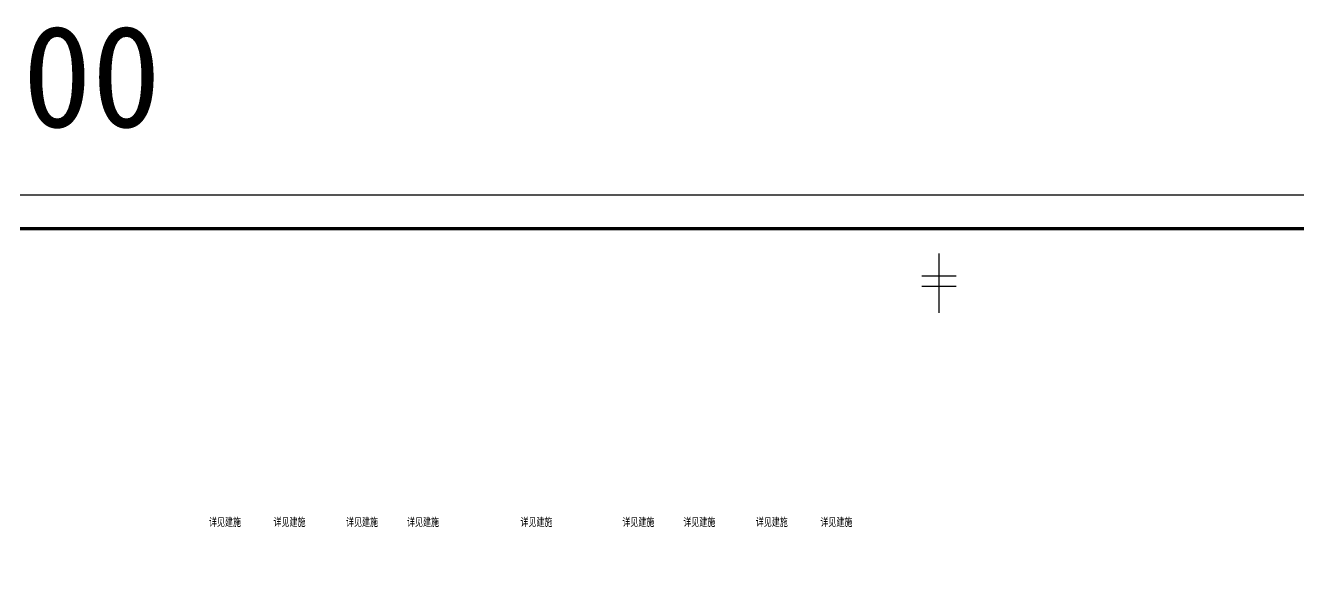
# Model space of a CAD drawing. Extents: x 27938 to 983267, y -209821 to 1628073.
# Drawn here: x 679841 to 717435, y 73270 to 89190 of the extents above; entities that cross this region are included whole.
import ezdxf

# ---------------------------------------------------------------- set-up
doc = ezdxf.new("R2010")
doc.units = 0
doc.header["$LTSCALE"] = 1000
doc.header["$MEASUREMENT"] = 0
doc.layers.add('PUB_TEXT', color=4, linetype='Continuous')
doc.layers.add('图框', color=140, linetype='Continuous')
doc.layers.add('yichutu', color=7, linetype='Continuous', true_color=0xffffff, plot=False)
doc.styles.add('_TCH_AXIS', font='COMPLEX', dxfattribs={"bigfont": 'GBCBIG'})
doc.styles.add('_TCH_LABEL', font='')
doc.styles.get('_TCH_LABEL').set_extended_font_data('SimHei')

# ---------------------------------------------------------------- blocks, each defined once
blk = doc.blocks.new('TK')
at = {"layer": '图框'}
blk.add_lwpolyline([(465375, 548714), (549475, 548714), (549475, 489314), (465375, 489314)], close=True, dxfattribs=at)
blk.add_lwpolyline([(465375, 548714), (549475, 548714), (549475, 489314), (465375, 489314)], close=True, dxfattribs=at)
at = {"layer": '图框', "const_width": 100}
blk.add_lwpolyline([(548475, 490314), (548475, 547714), (467875, 547714), (467875, 490314)], close=True, dxfattribs=at)
blk = doc.blocks.new('yct-841-594-84100-59399.9999999999-100-1000.0')
at = {"layer": 'yichutu', "color": 7, "true_color": 0xffffff}
blk.add_lwpolyline([(0, 0), (0, 59400), (84100, 59400), (84100, 0)], close=True, dxfattribs=at)
at = {"layer": 'yichutu', "color": 7, "true_color": 0xffffff, "style": '_TCH_LABEL'}
blk.add_text('A1 1:100', height=3000, dxfattribs=at).set_placement((0, 61400))

msp = doc.modelspace()

# ---------------------------------------------------------------- linework, layer by layer
for p, q in [((706816.6, 82451.4), (706816.6, 80700.4)), ((706816.6, 82451.4), (706816.6, 80700.4)), ((706309.2, 81794.8), (707324, 81794.8)), ((706309.2, 81794.8), (707324, 81794.8)), ((706309.2, 81491.5), (707324, 81491.5)), ((706309.2, 81491.5), (707324, 81491.5))]:
    msp.add_line(p, q)

# ---------------------------------------------------------------- block references
msp.add_blockref('TK', (202139.1, -464523.6))
at = {"layer": 'yichutu'}
msp.add_blockref('yct-841-594-84100-59399.9999999999-100-1000.0', (667514.1, 24790.1), dxfattribs=at)

# ---------------------------------------------------------------- texts
at = {"layer": 'PUB_TEXT', "style": '_TCH_AXIS'}
for p in [(685260.3, 74384), (687165.6, 74384), (689307.1, 74384), (691107.8, 74384), (694457, 74384), (697466, 74384), (699266.7, 74384), (701408.2, 74384), (703313.6, 74384)]:
    msp.add_text('详见建施', height=236.31, dxfattribs=at).set_placement(p)

doc.saveas('drawing.dxf')
